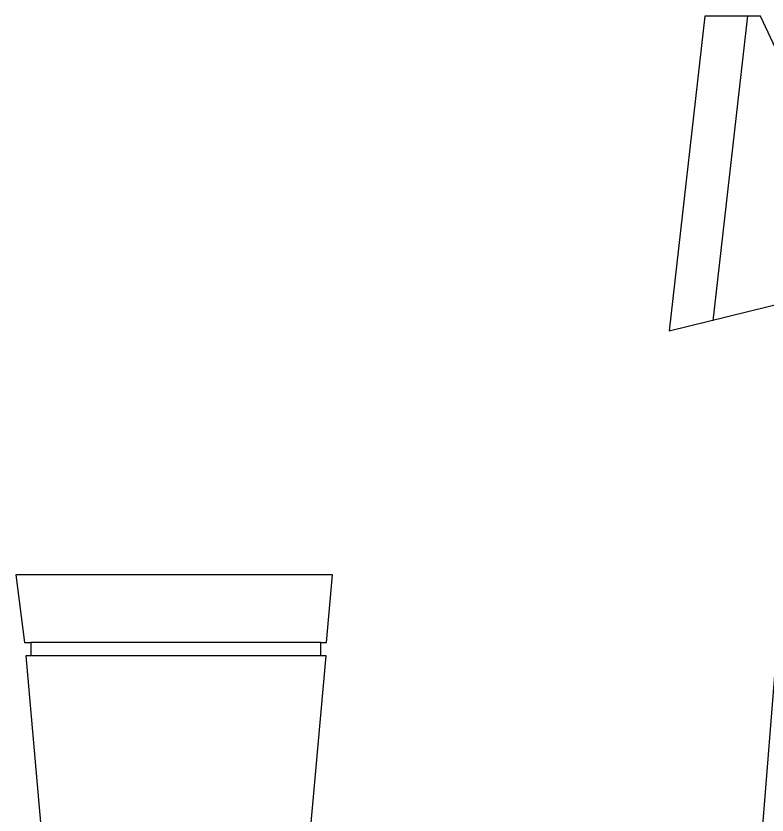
# Model space of a CAD drawing. Header units: centimetres. Extents: x 56177 to 99483, y 493 to 15482.
# Drawn here: x 56574.63 to 56617.68, y 2150.42 to 2196.21 of the extents above; entities that cross this region are included whole.
import ezdxf

# ---------------------------------------------------------------- set-up
doc = ezdxf.new("R2010")
doc.units = ezdxf.units.CM
doc.header["$MEASUREMENT"] = 0
doc.layers.add('010_BLOQUES', color=250, linetype='Continuous')

# ---------------------------------------------------------------- blocks, each defined once
blk = doc.blocks.new('A$C03271AD4')
at = {"layer": '010_BLOQUES'}
for p, q in [((3.78276, 2.09815), (3.76243, 1.91793)), ((3.81471, 2.09815), (3.78276, 2.09815)), ((3.8073, 2.09834), (3.78746, 1.92361)), ((3.84706, 2.02898), (3.81471, 2.09815)), ((3.76243, 1.91793), (3.8398, 1.93704)), ((3.8398, 1.93704), (3.80598, 1.50824)), ((3.38796, 1.77807), (3.39289, 1.73921)), ((3.56935, 1.77807), (3.38796, 1.77807)), ((3.56593, 1.73921), (3.56935, 1.77807)), ((3.39289, 1.73921), (3.39641, 1.73921)), ((3.39641, 1.73921), (3.39641, 1.73168)), ((3.56274, 1.73921), (3.39641, 1.73921)), ((3.56274, 1.73168), (3.56274, 1.73921)), ((3.56274, 1.73921), (3.56593, 1.73921)), ((3.39641, 1.73168), (3.39362, 1.73168)), ((3.39362, 1.73168), (3.41327, 1.50824)), ((3.56274, 1.73168), (3.39641, 1.73168)), ((3.54562, 1.50824), (3.56569, 1.73168)), ((3.56569, 1.73168), (3.56274, 1.73168))]:
    blk.add_line(p, q, dxfattribs=at)

msp = doc.modelspace()

# ---------------------------------------------------------------- block references
at = {"xscale": 100, "yscale": 100, "zscale": 100}
msp.add_blockref('A$C03271AD4', (56235.831, 1986.375), dxfattribs=at)

doc.saveas('drawing.dxf')
